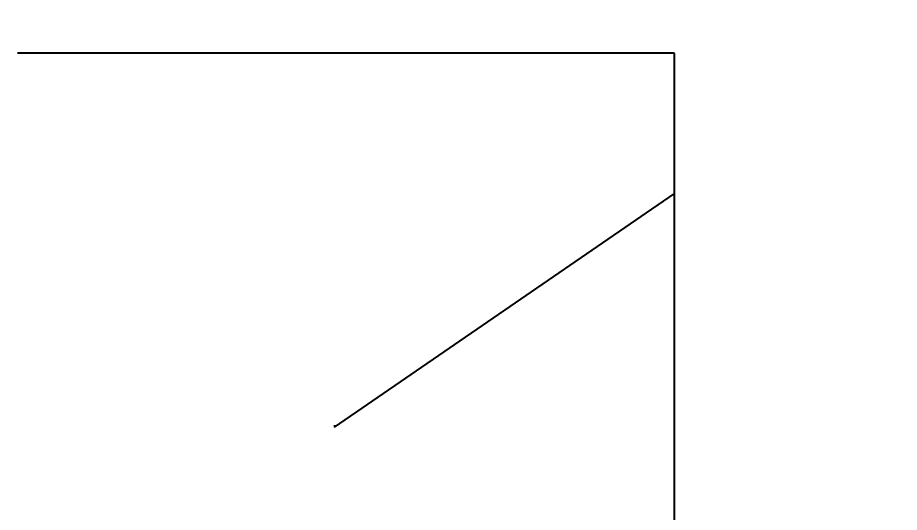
# Model space of a CAD drawing. Header units: millimetres. Extents: x 0 to 7618, y 0 to 6412.
# Drawn here: x 3305.8 to 3778, y 2688.6 to 2953.5 of the extents above; entities that cross this region are included whole.
import ezdxf

# ---------------------------------------------------------------- set-up
doc = ezdxf.new("R2010")
doc.units = ezdxf.units.MM
doc.styles.get("Standard").update_dxf_attribs({"font": 'arial.ttf'})
doc.dimstyles.new('ISO-25', dxfattribs={"dimtxt": 100, "dimasz": 100, "dimexe": 1.25, "dimexo": 0.625, "dimtad": 1, "dimtih": 1, "dimtoh": 1, "dimtxsty": 'Standard', "dimcen": 2.5, "dimadec": 0, "dimazin": 0, "dimtfac": 1, "dimtmove": 0, "dimatfit": 3, "dimfxl": 1, "dimfxlon": 1, "dimarcsym": 0})

# ---------------------------------------------------------------- blocks, each defined once
blk = doc.blocks.new('*D1')
at = {"color": 0, "lineweight": -2, "transparency": 16777216}
for p, q in [((4406.22, 2934.23), (4408.47, 2934.23)), ((4407.22, 2834.23), (4407.22, 2225.45)), ((4407.22, 1487.25), (4407.22, 2096.03)), ((4406.22, 1387.25), (4408.47, 1387.25))]:
    blk.add_line(p, q, dxfattribs=at)
at = {"color": 0, "transparency": 16777216}
for points in [[(4390.55, 2834.23), (4423.89, 2834.23), (4407.22, 2934.23)], [(4390.55, 1487.25), (4423.89, 1487.25), (4407.22, 1387.25)]]:
    blk.add_solid(points, dxfattribs=at)
at = {"layer": 'Defpoints', "color": 0, "transparency": 16777216}
for p in [(3650.01, 2934.23), (3630.28, 1387.25), (4407.22, 1387.25)]:
    blk.add_point(p, dxfattribs=at)
at = {"color": 0, "transparency": 16777216, "insert": (4407.22, 2160.74), "char_height": 100, "attachment_point": 5}
blk.add_mtext('1546,98 [5\'-1"]', dxfattribs=at)
blk = doc.blocks.new('*D2')
at = {"color": 0, "lineweight": -2, "transparency": 16777216}
for p, q in [((1554.03, 3502.33), (1554.03, 3504.58)), ((3657.3, 3502.33), (3657.3, 3504.58)), ((1654.03, 3503.33), (3557.3, 3503.33))]:
    blk.add_line(p, q, dxfattribs=at)
at = {"color": 0, "transparency": 16777216}
for points in [[(1654.03, 3519.99), (1654.03, 3486.66), (1554.03, 3503.33)], [(3557.3, 3519.99), (3557.3, 3486.66), (3657.3, 3503.33)]]:
    blk.add_solid(points, dxfattribs=at)
at = {"layer": 'Defpoints', "color": 0, "transparency": 16777216}
for p in [(3657.3, 3503.33), (1554.03, 2934.13), (3657.3, 2920.88)]:
    blk.add_point(p, dxfattribs=at)
at = {"color": 0, "transparency": 16777216, "insert": (2605.66, 3568.04), "char_height": 100, "attachment_point": 5}
blk.add_mtext('2103,27 [6\'-11"]', dxfattribs=at)
blk = doc.blocks.new('*D6')
at = {"color": 0, "lineweight": -2, "transparency": 16777216}
for p, q in [((3871.96, 3786.19), (3873.32, 3787.99)), ((3952.23, 3726.54), (4162.25, 3567.15)), ((4542.83, 3278.35), (4332.8, 3437.73)), ((4621.88, 3217.1), (4623.24, 3218.89))]:
    blk.add_line(p, q, dxfattribs=at)
at = {"color": 0, "transparency": 16777216}
for points in [[(3962.3, 3739.81), (3942.15, 3713.26), (3872.57, 3786.99)], [(4552.9, 3291.62), (4532.75, 3265.07), (4622.48, 3217.89)]]:
    blk.add_solid(points, dxfattribs=at)
at = {"layer": 'Defpoints', "color": 0, "transparency": 16777216}
for p in [(3657.3, 3503.33), (4622.48, 3217.89), (4407.22, 2934.23)]:
    blk.add_point(p, dxfattribs=at)
at = {"color": 0, "transparency": 16777216, "insert": (4247.53, 3502.44), "char_height": 100, "attachment_point": 5}
blk.add_mtext('941,41 [3\'-1"]', dxfattribs=at)
blk = doc.blocks.new('*D18')
at = {"color": 0, "lineweight": -2, "transparency": 16777216}
for p, q in [((3475.51, 2734.23), (3657.48, 2859.13)), ((3657.48, 2859.13), (3657.48, 1696.15)), ((3475.51, 2735.23), (3475.51, 2734.23))]:
    blk.add_line(p, q, dxfattribs=at)
at = {"layer": 'Defpoints', "color": 0, "transparency": 16777216}
for p in [(3475.51, 2934.23), (3657.48, 2659.13), (0, 0)]:
    blk.add_point(p, dxfattribs=at)
at = {"color": 0, "transparency": 16777216, "insert": (3592.76, 2177.33), "char_height": 100, "attachment_point": 5, "rotation": 90}
blk.add_mtext('3475,51 [11\'-5"]', dxfattribs=at)

msp = doc.modelspace()

# ---------------------------------------------------------------- linework, layer by layer
msp.add_lwpolyline([(3657.475, 2688.125, 0.5205671), (3657.475, 2688.625, 0.5205671), (3657.475, 2689.125, 0.5205671), (3657.475, 2689.625, 0.5205671), (3657.475, 2690.125, 0.5205671), (3657.475, 2690.625, 0.5205671), (3657.475, 2691.125, 0.5205671), (3657.475, 2691.625, 0.5205671), (3657.475, 2692.125, 0.5205671), (3657.475, 2692.625, 0.5205671), (3657.475, 2693.125, 0.5205671), (3657.475, 2693.625, 0.5205671), (3657.475, 2694.125, 0.5205671), (3657.475, 2694.625, 0.5205671), (3657.475, 2695.125, 0.5205671), (3657.475, 2695.625, 0.5205671), (3657.475, 2696.125, 0.5205671), (3657.475, 2696.625, 0.5205671), (3657.475, 2697.125, 0.5205671), (3657.475, 2697.625, 0.5205671), (3657.475, 2698.125, 0.5205671), (3657.475, 2698.625, 0.5205671), (3657.475, 2699.125, 0.5205671), (3657.475, 2699.625, 0.5205671), (3657.475, 2700.125, 0.5205671), (3657.475, 2700.625, 0.5205671), (3657.475, 2701.125, 0.5205671), (3657.475, 2701.625, 0.5205671), (3657.475, 2702.125, 0.5205671), (3657.475, 2702.625, 0.5205671), (3657.475, 2703.125, 0.5205671), (3657.475, 2703.625, 0.5205671), (3657.475, 2704.125, 0.5205671), (3657.475, 2704.625, 0.5205671), (3657.475, 2705.125, 0.5205671), (3657.475, 2705.625, 0.5205671), (3657.475, 2706.125, 0.5205671), (3657.475, 2706.625, 0.5205671), (3657.475, 2707.125, 0.5205671), (3657.475, 2707.625, 0.5205671), (3657.475, 2708.125, 0.5205671), (3657.475, 2708.625, 0.5205671), (3657.475, 2709.125, 0.5205671), (3657.475, 2709.625, 0.5205671), (3657.475, 2710.125, 0.5205671), (3657.475, 2710.625, 0.5205671), (3657.475, 2711.125, 0.5205671), (3657.475, 2711.625, 0.5205671), (3657.475, 2712.125, 0.5205671), (3657.475, 2712.625, 0.5205671), (3657.475, 2713.125, 0.5205671), (3657.475, 2713.625, 0.5205671), (3657.475, 2714.125, 0.5205671), (3657.475, 2714.625, 0.5205671), (3657.475, 2715.125, 0.5205671), (3657.475, 2715.625, 0.5205671), (3657.475, 2716.125, 0.5205671), (3657.475, 2716.625, 0.5205671), (3657.475, 2717.125, 0.5205671), (3657.475, 2717.625, 0.5205671), (3657.475, 2718.125, 0.5205671), (3657.475, 2718.625, 0.5205671), (3657.475, 2719.125, 0.5205671), (3657.475, 2719.625, 0.5205671), (3657.475, 2720.125, 0.5205671), (3657.475, 2720.625, 0.5205671), (3657.475, 2721.125, 0.5205671), (3657.475, 2721.625, 0.5205671), (3657.475, 2722.125, 0.5205671), (3657.475, 2722.625, 0.5205671), (3657.475, 2723.125, 0.5205671), (3657.475, 2723.625, 0.5205671), (3657.475, 2724.125, 0.5205671), (3657.475, 2724.625, 0.5205671), (3657.475, 2725.125, 0.5205671), (3657.475, 2725.625, 0.5205671), (3657.475, 2726.125, 0.5205671), (3657.475, 2726.625, 0.5205671), (3657.475, 2727.125, 0.5205671), (3657.475, 2727.625, 0.5205671), (3657.475, 2728.125, 0.5205671), (3657.475, 2728.625, 0.5205671), (3657.475, 2729.125, 0.5205671), (3657.475, 2729.625, 0.5205671), (3657.475, 2730.125, 0.5205671), (3657.475, 2730.625, 0.5205671), (3657.475, 2731.125, 0.5205671), (3657.475, 2731.625, 0.5205671), (3657.475, 2732.125, 0.5205671), (3657.475, 2732.625, 0.5205671), (3657.475, 2733.125, 0.5205671), (3657.475, 2733.625, 0.5205671), (3657.475, 2734.125, 0.5205671), (3657.475, 2734.625, 0.5205671), (3657.475, 2735.125, 0.5205671), (3657.475, 2735.625, 0.5205671), (3657.475, 2736.125, 0.5205671), (3657.475, 2736.625, 0.5205671), (3657.475, 2737.125, 0.5205671), (3657.475, 2737.625, 0.5205671), (3657.475, 2738.125, 0.5205671), (3657.475, 2738.625, 0.5205671), (3657.475, 2739.125, 0.5205671), (3657.475, 2739.625, 0.5205671), (3657.475, 2740.125, 0.5205671), (3657.475, 2740.625, 0.5205671), (3657.475, 2741.125, 0.5205671), (3657.475, 2741.625, 0.5205671), (3657.475, 2742.125, 0.5205671), (3657.475, 2742.625, 0.5205671), (3657.475, 2743.125, 0.5205671), (3657.475, 2743.625, 0.5205671), (3657.475, 2744.125, 0.5205671), (3657.475, 2744.625, 0.5205671), (3657.475, 2745.125, 0.5205671), (3657.475, 2745.625, 0.5205671), (3657.475, 2746.125, 0.5205671), (3657.475, 2746.625, 0.5205671), (3657.475, 2747.125, 0.5205671), (3657.475, 2747.625, 0.5205671), (3657.475, 2748.125, 0.5205671), (3657.475, 2748.625, 0.5205671), (3657.475, 2749.125, 0.5205671), (3657.475, 2749.625, 0.5205671), (3657.475, 2750.125, 0.5205671), (3657.475, 2750.625, 0.5205671), (3657.475, 2751.125, 0.5205671), (3657.475, 2751.625, 0.5205671), (3657.475, 2752.125, 0.5205671), (3657.475, 2752.625, 0.5205671), (3657.475, 2753.125, 0.5205671), (3657.475, 2753.625, 0.5205671), (3657.475, 2754.125, 0.5205671), (3657.475, 2754.625, 0.5205671), (3657.475, 2755.125, 0.5205671), (3657.475, 2755.625, 0.5205671), (3657.475, 2756.125, 0.5205671), (3657.475, 2756.625, 0.5205671), (3657.475, 2757.125, 0.5205671), (3657.475, 2757.625, 0.5205671), (3657.475, 2758.125, 0.5205671), (3657.475, 2758.625, 0.5205671), (3657.475, 2759.125, 0.5205671), (3657.475, 2759.625, 0.5205671), (3657.475, 2760.125, 0.5205671), (3657.475, 2760.625, 0.5205671), (3657.475, 2761.125, 0.5205671), (3657.475, 2761.625, 0.5205671), (3657.475, 2762.125, 0.5205671), (3657.475, 2762.625, 0.5205671), (3657.475, 2763.125, 0.5205671), (3657.475, 2763.625, 0.5205671), (3657.475, 2764.125, 0.5205671), (3657.475, 2764.625, 0.5205671), (3657.475, 2765.125, 0.5205671), (3657.475, 2765.625, 0.5205671), (3657.475, 2766.125, 0.5205671), (3657.475, 2766.625, 0.5205671), (3657.475, 2767.125, 0.5205671), (3657.475, 2767.625, 0.5205671), (3657.475, 2768.125, 0.5205671), (3657.475, 2768.625, 0.5205671), (3657.475, 2769.125, 0.5205671), (3657.475, 2769.625, 0.5205671), (3657.475, 2770.125, 0.5205671), (3657.475, 2770.625, 0.5205671), (3657.475, 2771.125, 0.5205671), (3657.475, 2771.625, 0.5205671), (3657.475, 2772.125, 0.5205671), (3657.475, 2772.625, 0.5205671), (3657.475, 2773.125, 0.5205671), (3657.475, 2773.625, 0.5205671), (3657.475, 2774.125, 0.5205671), (3657.475, 2774.625, 0.5205671), (3657.475, 2775.125, 0.5205671), (3657.475, 2775.625, 0.5205671), (3657.475, 2776.125, 0.5205671), (3657.475, 2776.625, 0.5205671), (3657.475, 2777.125, 0.5205671), (3657.475, 2777.625, 0.5205671), (3657.475, 2778.125, 0.5205671), (3657.475, 2778.625, 0.5205671), (3657.475, 2779.125, 0.5205671), (3657.475, 2779.625, 0.5205671), (3657.475, 2780.125, 0.5205671), (3657.475, 2780.625, 0.5205671), (3657.475, 2781.125, 0.5205671), (3657.475, 2781.625, 0.5205671), (3657.475, 2782.125, 0.5205671), (3657.475, 2782.625, 0.5205671), (3657.475, 2783.125, 0.5205671), (3657.475, 2783.625, 0.5205671), (3657.475, 2784.125, 0.5205671), (3657.475, 2784.625, 0.5205671), (3657.475, 2785.125, 0.5205671), (3657.475, 2785.625, 0.5205671), (3657.475, 2786.125, 0.5205671), (3657.475, 2786.625, 0.5205671), (3657.475, 2787.125, 0.5205671), (3657.475, 2787.625, 0.5205671), (3657.475, 2788.125, 0.5205671), (3657.475, 2788.625, 0.5205671), (3657.475, 2789.125, 0.5205671), (3657.475, 2789.625, 0.5205671), (3657.475, 2790.125, 0.5205671), (3657.475, 2790.625, 0.5205671), (3657.475, 2791.125, 0.5205671), (3657.475, 2791.625, 0.5205671), (3657.475, 2792.125, 0.5205671), (3657.475, 2792.625, 0.5205671), (3657.475, 2793.125, 0.5205671), (3657.475, 2793.625, 0.5205671), (3657.475, 2794.125, 0.5205671), (3657.475, 2794.625, 0.5205671), (3657.475, 2795.125, 0.5205671), (3657.475, 2795.625, 0.5205671), (3657.475, 2796.125, 0.5205671), (3657.475, 2796.625, 0.5205671), (3657.475, 2797.125, 0.5205671), (3657.475, 2797.625, 0.5205671), (3657.475, 2798.125, 0.5205671), (3657.475, 2798.625, 0.5205671), (3657.475, 2799.125, 0.5205671), (3657.475, 2799.625, 0.5205671), (3657.475, 2800.125, 0.5205671), (3657.475, 2800.625, 0.5205671), (3657.475, 2801.125, 0.5205671), (3657.475, 2801.625, 0.5205671), (3657.475, 2802.125, 0.5205671), (3657.475, 2802.625, 0.5205671), (3657.475, 2803.125, 0.5205671), (3657.475, 2803.625, 0.5205671), (3657.475, 2804.125, 0.5205671), (3657.475, 2804.625, 0.5205671), (3657.475, 2805.125, 0.5205671), (3657.475, 2805.625, 0.5205671), (3657.475, 2806.125, 0.5205671), (3657.475, 2806.625, 0.5205671), (3657.475, 2807.125, 0.5205671), (3657.475, 2807.625, 0.5205671), (3657.475, 2808.125, 0.5205671), (3657.475, 2808.625, 0.5205671), (3657.475, 2809.125, 0.5205671), (3657.475, 2809.625, 0.5205671), (3657.475, 2810.125, 0.5205671), (3657.475, 2810.625, 0.5205671), (3657.475, 2811.125, 0.5205671), (3657.475, 2811.625, 0.5205671), (3657.475, 2812.125, 0.5205671), (3657.475, 2812.625, 0.5205671), (3657.475, 2813.125, 0.5205671), (3657.475, 2813.625, 0.5205671), (3657.475, 2814.125, 0.5205671), (3657.475, 2814.625, 0.5205671), (3657.475, 2815.125, 0.5205671), (3657.475, 2815.625, 0.5205671), (3657.475, 2816.125, 0.5205671), (3657.475, 2816.625, 0.5205671), (3657.475, 2817.125, 0.5205671), (3657.475, 2817.625, 0.5205671), (3657.475, 2818.125, 0.5205671), (3657.475, 2818.625, 0.5205671), (3657.475, 2819.125, 0.5205671), (3657.475, 2819.625, 0.5205671), (3657.475, 2820.125, 0.5205671), (3657.475, 2820.625, 0.5205671), (3657.475, 2821.125, 0.5205671), (3657.475, 2821.625, 0.5205671), (3657.475, 2822.125, 0.5205671), (3657.475, 2822.625, 0.5205671), (3657.475, 2823.125, 0.5205671), (3657.475, 2823.625, 0.5205671), (3657.475, 2824.125, 0.5205671), (3657.475, 2824.625, 0.5205671), (3657.475, 2825.125, 0.5205671), (3657.475, 2825.625, 0.5205671), (3657.475, 2826.125, 0.5205671), (3657.475, 2826.625, 0.5205671), (3657.475, 2827.125, 0.5205671), (3657.475, 2827.625, 0.5205671), (3657.475, 2828.125, 0.5205671), (3657.475, 2828.625, 0.5205671), (3657.475, 2829.125, 0.5205671), (3657.475, 2829.625, 0.5205671), (3657.475, 2830.125, 0.5205671), (3657.475, 2830.625, 0.5205671), (3657.475, 2831.125, 0.5205671), (3657.475, 2831.625, 0.5205671), (3657.475, 2832.125, 0.5205671), (3657.475, 2832.625, 0.5205671), (3657.475, 2833.125, 0.5205671), (3657.475, 2833.625, 0.5205671), (3657.475, 2834.125, 0.5205671), (3657.475, 2834.625, 0.5205671), (3657.475, 2835.125, 0.5205671), (3657.475, 2835.625, 0.5205671), (3657.475, 2836.125, 0.5205671), (3657.475, 2836.625, 0.5205671), (3657.475, 2837.125, 0.5205671), (3657.475, 2837.625, 0.5205671), (3657.475, 2838.125, 0.5205671), (3657.475, 2838.625, 0.5205671), (3657.475, 2839.125, 0.5205671), (3657.475, 2839.625, 0.5205671), (3657.475, 2840.125, 0.5205671), (3657.475, 2840.625, 0.5205671), (3657.475, 2841.125, 0.5205671), (3657.475, 2841.625, 0.5205671), (3657.475, 2842.125, 0.5205671), (3657.475, 2842.625, 0.5205671), (3657.475, 2843.125, 0.5205671), (3657.475, 2843.625, 0.5205671), (3657.475, 2844.125, 0.5205671), (3657.475, 2844.625, 0.5205671), (3657.475, 2845.125, 0.5205671), (3657.475, 2845.625, 0.5205671), (3657.475, 2846.125, 0.5205671), (3657.475, 2846.625, 0.5205671), (3657.475, 2847.125, 0.5205671), (3657.475, 2847.625, 0.5205671), (3657.475, 2848.125, 0.5205671), (3657.475, 2848.625, 0.5205671), (3657.475, 2849.125, 0.5205671), (3657.475, 2849.625, 0.5205671), (3657.475, 2850.125, 0.5205671), (3657.475, 2850.625, 0.5205671), (3657.475, 2851.125, 0.5205671), (3657.475, 2851.625, 0.5205671), (3657.475, 2852.125, 0.5205671), (3657.475, 2852.625, 0.5205671), (3657.475, 2853.125, 0.5205671), (3657.475, 2853.625, 0.5205671), (3657.475, 2854.125, 0.5205671), (3657.475, 2854.625, 0.5205671), (3657.475, 2855.125, 0.5205671), (3657.475, 2855.625, 0.5205671), (3657.475, 2856.125, 0.5205671), (3657.475, 2856.625, 0.5205671), (3657.475, 2857.125, 0.5205671), (3657.475, 2857.625, 0.5205671), (3657.475, 2858.125, 0.5205671), (3657.475, 2858.625, 0.5205671), (3657.475, 2859.125, 0.5205671), (3657.475, 2859.625, 0.5205671), (3657.475, 2860.125, 0.5205671), (3657.475, 2860.625, 0.5205671), (3657.475, 2861.125, 0.5205671), (3657.475, 2861.625, 0.5205671), (3657.475, 2862.125, 0.5205671), (3657.475, 2862.625, 0.5205671), (3657.475, 2863.125, 0.5205671), (3657.475, 2863.625, 0.5205671), (3657.475, 2864.125, 0.5205671), (3657.475, 2864.625, 0.5205671), (3657.475, 2865.125, 0.5205671), (3657.475, 2865.625, 0.5205671), (3657.475, 2866.125, 0.5205671), (3657.475, 2866.625, 0.5205671), (3657.475, 2867.125, 0.5205671), (3657.475, 2867.625, 0.5205671), (3657.475, 2868.125, 0.5205671), (3657.475, 2868.625, 0.5205671), (3657.475, 2869.125, 0.5205671), (3657.475, 2869.625, 0.5205671), (3657.475, 2870.125, 0.5205671), (3657.475, 2870.625, 0.5205671), (3657.475, 2871.125, 0.5205671), (3657.475, 2871.625, 0.5205671), (3657.475, 2872.125, 0.5205671), (3657.475, 2872.625, 0.5205671), (3657.475, 2873.125, 0.5205671), (3657.475, 2873.625, 0.5205671), (3657.475, 2874.125, 0.5205671), (3657.475, 2874.625, 0.5205671), (3657.475, 2875.125, 0.5205671), (3657.475, 2875.625, 0.5205671), (3657.475, 2876.125, 0.5205671), (3657.475, 2876.625, 0.5205671), (3657.475, 2877.125, 0.5205671), (3657.475, 2877.625, 0.5205671), (3657.475, 2878.125, 0.5205671), (3657.475, 2878.625, 0.5205671), (3657.475, 2879.125, 0.5205671), (3657.475, 2879.625, 0.5205671), (3657.475, 2880.125, 0.5205671), (3657.475, 2880.625, 0.5205671), (3657.475, 2881.125, 0.5205671), (3657.475, 2881.625, 0.5205671), (3657.475, 2882.125, 0.5205671), (3657.475, 2882.625, 0.5205671), (3657.475, 2883.125, 0.5205671), (3657.475, 2883.625, 0.5205671), (3657.475, 2884.125, 0.5205671), (3657.475, 2884.625, 0.5205671), (3657.475, 2885.125, 0.5205671), (3657.475, 2885.625, 0.5205671), (3657.475, 2886.125, 0.5205671), (3657.475, 2886.625, 0.5205671), (3657.475, 2887.125, 0.5205671), (3657.475, 2887.625, 0.5205671), (3657.475, 2888.125, 0.5205671), (3657.475, 2888.625, 0.5205671), (3657.475, 2889.125, 0.5205671), (3657.475, 2889.625, 0.5205671), (3657.475, 2890.125, 0.5205671), (3657.475, 2890.625, 0.5205671), (3657.475, 2891.125, 0.5205671), (3657.475, 2891.625, 0.5205671), (3657.475, 2892.125, 0.5205671), (3657.475, 2892.625, 0.5205671), (3657.475, 2893.125, 0.5205671), (3657.475, 2893.625, 0.5205671), (3657.475, 2894.125, 0.5205671), (3657.475, 2894.625, 0.5205671), (3657.475, 2895.125, 0.5205671), (3657.475, 2895.625, 0.5205671), (3657.475, 2896.125, 0.5205671), (3657.475, 2896.625, 0.5205671), (3657.475, 2897.125, 0.5205671), (3657.475, 2897.625, 0.5205671), (3657.475, 2898.125, 0.5205671), (3657.475, 2898.625, 0.5205671), (3657.475, 2899.125, 0.5205671), (3657.475, 2899.625, 0.5205671), (3657.475, 2900.125, 0.5205671), (3657.475, 2900.625, 0.5205671), (3657.475, 2901.125, 0.5205671), (3657.475, 2901.625, 0.5205671), (3657.475, 2902.125, 0.5205671), (3657.475, 2902.625, 0.5205671), (3657.475, 2903.125, 0.5205671), (3657.475, 2903.625, 0.5205671), (3657.475, 2904.125, 0.5205671), (3657.475, 2904.625, 0.5205671), (3657.475, 2905.125, 0.5205671), (3657.475, 2905.625, 0.5205671), (3657.475, 2906.125, 0.5205671), (3657.475, 2906.625, 0.5205671), (3657.475, 2907.125, 0.5205671), (3657.475, 2907.625, 0.5205671), (3657.475, 2908.125, 0.5205671), (3657.475, 2908.625, 0.5205671), (3657.475, 2909.125, 0.5205671), (3657.475, 2909.625, 0.5205671), (3657.475, 2910.125, 0.5205671), (3657.475, 2910.625, 0.5205671), (3657.475, 2911.125, 0.5205671), (3657.475, 2911.625, 0.5205671), (3657.475, 2912.125, 0.5205671), (3657.475, 2912.625, 0.5205671), (3657.475, 2913.125, 0.5205671), (3657.475, 2913.625, 0.5205671), (3657.475, 2914.125, 0.5205671), (3657.475, 2914.625, 0.5205671), (3657.475, 2915.125, 0.5205671), (3657.475, 2915.625, 0.5205671), (3657.475, 2916.125, 0.5205671), (3657.475, 2916.625, 0.5205671), (3657.475, 2917.125, 0.5205671), (3657.475, 2917.625, 0.5205671), (3657.475, 2918.125, 0.5205671), (3657.475, 2918.625, 0.5205671), (3657.475, 2919.125, 0.5205671), (3657.475, 2919.625, 0.5205671), (3657.475, 2920.125, 0.5205671), (3657.475, 2920.625, 0.5205671), (3657.475, 2921.125, 0.5205671), (3657.475, 2921.625, 0.5205671), (3657.475, 2922.125, 0.5205671), (3657.475, 2922.625, 0.5205671), (3657.475, 2923.125, 0.5205671), (3657.475, 2923.625, 0.5205671), (3657.475, 2924.125, 0.5205671), (3657.475, 2924.625, 0.5205671), (3657.475, 2925.125, 0.5205671), (3657.475, 2925.625, 0.5205671), (3657.475, 2926.125, 0.5205671), (3657.475, 2926.625, 0.5205671), (3657.475, 2927.125, 0.5205671), (3657.475, 2927.625, 0.5205671), (3657.475, 2928.125, 0.5205671), (3657.475, 2928.625, 0.5205671), (3657.475, 2929.125, 0.5205671), (3657.475, 2929.625, 0.5205671), (3657.475, 2930.125, 0.5205671), (3657.475, 2930.625, 0.5205671), (3657.475, 2931.125, 0.5205671), (3657.475, 2931.625, 0.5205671), (3657.475, 2932.125, 0.5205671), (3657.475, 2932.625, 0.5205671), (3657.475, 2933.125, 0.5205671), (3657.475, 2933.625, 0.5205671), (3657.475, 2934.125, 0.5205671), (3657.256, 2934.405, 0.5205671), (3656.756, 2934.405, 0.5205671), (3656.256, 2934.405, 0.5205671), (3655.756, 2934.405, 0.5205671), (3655.256, 2934.405, 0.5205671), (3654.756, 2934.405, 0.5205671), (3654.256, 2934.405, 0.5205671), (3653.756, 2934.405, 0.5205671), (3653.256, 2934.405, 0.5205671), (3652.756, 2934.405, 0.5205671), (3652.256, 2934.405, 0.5205671), (3651.756, 2934.405, 0.5205671), (3651.256, 2934.405, 0.5205671), (3650.756, 2934.405, 0.5205671), (3650.256, 2934.405, 0.5205671), (3649.756, 2934.405, 0.5205671), (3649.256, 2934.405, 0.5205671), (3648.756, 2934.405, 0.5205671), (3648.256, 2934.405, 0.5205671), (3647.756, 2934.405, 0.5205671), (3647.256, 2934.405, 0.5205671), (3646.756, 2934.405, 0.5205671), (3646.256, 2934.405, 0.5205671), (3645.756, 2934.405, 0.5205671), (3645.256, 2934.405, 0.5205671), (3644.756, 2934.405, 0.5205671), (3644.256, 2934.405, 0.5205671), (3643.756, 2934.405, 0.5205671), (3643.256, 2934.405, 0.5205671), (3642.756, 2934.405, 0.5205671), (3642.256, 2934.405, 0.5205671), (3641.756, 2934.405, 0.5205671), (3641.256, 2934.405, 0.5205671), (3640.756, 2934.405, 0.5205671), (3640.256, 2934.405, 0.5205671), (3639.756, 2934.405, 0.5205671), (3639.256, 2934.405, 0.5205671), (3638.756, 2934.405, 0.5205671), (3638.256, 2934.405, 0.5205671), (3637.756, 2934.405, 0.5205671), (3637.256, 2934.405, 0.5205671), (3636.756, 2934.405, 0.5205671), (3636.256, 2934.405, 0.5205671), (3635.756, 2934.405, 0.5205671), (3635.256, 2934.405, 0.5205671), (3634.756, 2934.405, 0.5205671), (3634.256, 2934.405, 0.5205671), (3633.756, 2934.405, 0.5205671), (3633.256, 2934.405, 0.5205671), (3632.756, 2934.405, 0.5205671), (3632.256, 2934.405, 0.5205671), (3631.756, 2934.405, 0.5205671), (3631.256, 2934.405, 0.5205671), (3630.756, 2934.405, 0.5205671), (3630.256, 2934.405, 0.5205671), (3629.756, 2934.405, 0.5205671), (3629.256, 2934.405, 0.5205671), (3628.756, 2934.405, 0.5205671), (3628.256, 2934.405, 0.5205671), (3627.756, 2934.405, 0.5205671), (3627.256, 2934.405, 0.5205671), (3626.756, 2934.405, 0.5205671), (3626.256, 2934.405, 0.5205671), (3625.756, 2934.405, 0.5205671), (3625.256, 2934.405, 0.5205671), (3624.756, 2934.405, 0.5205671), (3624.256, 2934.405, 0.5205671), (3623.756, 2934.405, 0.5205671), (3623.256, 2934.405, 0.5205671), (3622.756, 2934.405, 0.5205671), (3622.256, 2934.405, 0.5205671), (3621.756, 2934.405, 0.5205671), (3621.256, 2934.405, 0.5205671), (3620.756, 2934.405, 0.5205671), (3620.256, 2934.405, 0.5205671), (3619.756, 2934.405, 0.5205671), (3619.256, 2934.405, 0.5205671), (3618.756, 2934.405, 0.5205671), (3618.256, 2934.405, 0.5205671), (3617.756, 2934.405, 0.5205671), (3617.256, 2934.405, 0.5205671), (3616.756, 2934.405, 0.5205671), (3616.256, 2934.405, 0.5205671), (3615.756, 2934.405, 0.5205671), (3615.256, 2934.405, 0.5205671), (3614.756, 2934.405, 0.5205671), (3614.256, 2934.405, 0.5205671), (3613.756, 2934.405, 0.5205671), (3613.256, 2934.405, 0.5205671), (3612.756, 2934.405, 0.5205671), (3612.256, 2934.405, 0.5205671), (3611.756, 2934.405, 0.5205671), (3611.256, 2934.405, 0.5205671), (3610.756, 2934.405, 0.5205671), (3610.256, 2934.405, 0.5205671), (3609.756, 2934.405, 0.5205671), (3609.256, 2934.405, 0.5205671), (3608.756, 2934.405, 0.5205671), (3608.256, 2934.405, 0.5205671), (3607.756, 2934.405, 0.5205671), (3607.256, 2934.405, 0.5205671), (3606.756, 2934.405, 0.5205671), (3606.256, 2934.405, 0.5205671), (3605.756, 2934.405, 0.5205671), (3605.256, 2934.405, 0.5205671), (3604.756, 2934.405, 0.5205671), (3604.256, 2934.405, 0.5205671), (3603.756, 2934.405, 0.5205671), (3603.256, 2934.405, 0.5205671), (3602.756, 2934.405, 0.5205671), (3602.256, 2934.405, 0.5205671), (3601.756, 2934.405, 0.5205671), (3601.256, 2934.405, 0.5205671), (3600.756, 2934.405, 0.5205671), (3600.256, 2934.405, 0.5205671), (3599.756, 2934.405, 0.5205671), (3599.256, 2934.405, 0.5205671), (3598.756, 2934.405, 0.5205671), (3598.256, 2934.405, 0.5205671), (3597.756, 2934.405, 0.5205671), (3597.256, 2934.405, 0.5205671), (3596.756, 2934.405, 0.5205671), (3596.256, 2934.405, 0.5205671), (3595.756, 2934.405, 0.5205671), (3595.256, 2934.405, 0.5205671), (3594.756, 2934.405, 0.5205671), (3594.256, 2934.405, 0.5205671), (3593.756, 2934.405, 0.5205671), (3593.256, 2934.405, 0.5205671), (3592.756, 2934.405, 0.5205671), (3592.256, 2934.405, 0.5205671), (3591.756, 2934.405, 0.5205671), (3591.256, 2934.405, 0.5205671), (3590.756, 2934.405, 0.5205671), (3590.256, 2934.405, 0.5205671), (3589.756, 2934.405, 0.5205671), (3589.256, 2934.405, 0.5205671), (3588.756, 2934.405, 0.5205671), (3588.256, 2934.405, 0.5205671), (3587.756, 2934.405, 0.5205671), (3587.256, 2934.405, 0.5205671), (3586.756, 2934.405, 0.5205671), (3586.256, 2934.405, 0.5205671), (3585.756, 2934.405, 0.5205671), (3585.256, 2934.405, 0.5205671), (3584.756, 2934.405, 0.5205671), (3584.256, 2934.405, 0.5205671), (3583.756, 2934.405, 0.5205671), (3583.256, 2934.405, 0.5205671), (3582.756, 2934.405, 0.5205671), (3582.256, 2934.405, 0.5205671), (3581.756, 2934.405, 0.5205671), (3581.256, 2934.405, 0.5205671), (3580.756, 2934.405, 0.5205671), (3580.256, 2934.405, 0.5205671), (3579.756, 2934.405, 0.5205671), (3579.256, 2934.405, 0.5205671), (3578.756, 2934.405, 0.5205671), (3578.256, 2934.405, 0.5205671), (3577.756, 2934.405, 0.5205671), (3577.256, 2934.405, 0.5205671), (3576.756, 2934.405, 0.5205671), (3576.256, 2934.405, 0.5205671), (3575.756, 2934.405, 0.5205671), (3575.256, 2934.405, 0.5205671), (3574.756, 2934.405, 0.5205671), (3574.256, 2934.405, 0.5205671), (3573.756, 2934.405, 0.5205671), (3573.256, 2934.405, 0.5205671), (3572.756, 2934.405, 0.5205671), (3572.256, 2934.405, 0.5205671), (3571.756, 2934.405, 0.5205671), (3571.256, 2934.405, 0.5205671), (3570.756, 2934.405, 0.5205671), (3570.256, 2934.405, 0.5205671), (3569.756, 2934.405, 0.5205671), (3569.256, 2934.405, 0.5205671), (3568.756, 2934.405, 0.5205671), (3568.256, 2934.405, 0.5205671), (3567.756, 2934.405, 0.5205671), (3567.256, 2934.405, 0.5205671), (3566.756, 2934.405, 0.5205671), (3566.256, 2934.405, 0.5205671), (3565.756, 2934.405, 0.5205671), (3565.256, 2934.405, 0.5205671), (3564.756, 2934.405, 0.5205671), (3564.256, 2934.405, 0.5205671), (3563.756, 2934.405, 0.5205671), (3563.256, 2934.405, 0.5205671), (3562.756, 2934.405, 0.5205671), (3562.256, 2934.405, 0.5205671), (3561.756, 2934.405, 0.5205671), (3561.256, 2934.405, 0.5205671), (3560.756, 2934.405, 0.5205671), (3560.256, 2934.405, 0.5205671), (3559.756, 2934.405, 0.5205671), (3559.256, 2934.405, 0.5205671), (3558.756, 2934.405, 0.5205671), (3558.256, 2934.405, 0.5205671), (3557.756, 2934.405, 0.5205671), (3557.256, 2934.405, 0.5205671), (3556.756, 2934.405, 0.5205671), (3556.256, 2934.405, 0.5205671), (3555.756, 2934.405, 0.5205671), (3555.256, 2934.405, 0.5205671), (3554.756, 2934.405, 0.5205671), (3554.256, 2934.405, 0.5205671), (3553.756, 2934.405, 0.5205671), (3553.256, 2934.405, 0.5205671), (3552.756, 2934.405, 0.5205671), (3552.256, 2934.405, 0.5205671), (3551.756, 2934.405, 0.5205671), (3551.256, 2934.405, 0.5205671), (3550.756, 2934.405, 0.5205671), (3550.256, 2934.405, 0.5205671), (3549.756, 2934.405, 0.5205671), (3549.256, 2934.405, 0.5205671), (3548.756, 2934.405, 0.5205671), (3548.256, 2934.405, 0.5205671), (3547.756, 2934.405, 0.5205671), (3547.256, 2934.405, 0.5205671), (3546.756, 2934.405, 0.5205671), (3546.256, 2934.405, 0.5205671), (3545.756, 2934.405, 0.5205671), (3545.256, 2934.405, 0.5205671), (3544.756, 2934.405, 0.5205671), (3544.256, 2934.405, 0.5205671), (3543.756, 2934.405, 0.5205671), (3543.256, 2934.405, 0.5205671), (3542.756, 2934.405, 0.5205671), (3542.256, 2934.405, 0.5205671), (3541.756, 2934.405, 0.5205671), (3541.256, 2934.405, 0.5205671), (3540.756, 2934.405, 0.5205671), (3540.256, 2934.405, 0.5205671), (3539.756, 2934.405, 0.5205671), (3539.256, 2934.405, 0.5205671), (3538.756, 2934.405, 0.5205671), (3538.256, 2934.405, 0.5205671), (3537.756, 2934.405, 0.5205671), (3537.256, 2934.405, 0.5205671), (3536.756, 2934.405, 0.5205671), (3536.256, 2934.405, 0.5205671), (3535.756, 2934.405, 0.5205671), (3535.256, 2934.405, 0.5205671), (3534.756, 2934.405, 0.5205671), (3534.256, 2934.405, 0.5205671), (3533.756, 2934.405, 0.5205671), (3533.256, 2934.405, 0.5205671), (3532.756, 2934.405, 0.5205671), (3532.256, 2934.405, 0.5205671), (3531.756, 2934.405, 0.5205671), (3531.256, 2934.405, 0.5205671), (3530.756, 2934.405, 0.5205671), (3530.256, 2934.405, 0.5205671), (3529.756, 2934.405, 0.5205671), (3529.256, 2934.405, 0.5205671), (3528.756, 2934.405, 0.5205671), (3528.256, 2934.405, 0.5205671), (3527.756, 2934.405, 0.5205671), (3527.256, 2934.405, 0.5205671), (3526.756, 2934.405, 0.5205671), (3526.256, 2934.405, 0.5205671), (3525.756, 2934.405, 0.5205671), (3525.256, 2934.405, 0.5205671), (3524.756, 2934.405, 0.5205671), (3524.256, 2934.405, 0.5205671), (3523.756, 2934.405, 0.5205671), (3523.256, 2934.405, 0.5205671), (3522.756, 2934.405, 0.5205671), (3522.256, 2934.405, 0.5205671), (3521.756, 2934.405, 0.5205671), (3521.256, 2934.405, 0.5205671), (3520.756, 2934.405, 0.5205671), (3520.256, 2934.405, 0.5205671), (3519.756, 2934.405, 0.5205671), (3519.256, 2934.405, 0.5205671), (3518.756, 2934.405, 0.5205671), (3518.256, 2934.405, 0.5205671), (3517.756, 2934.405, 0.5205671), (3517.256, 2934.405, 0.5205671), (3516.756, 2934.405, 0.5205671), (3516.256, 2934.405, 0.5205671), (3515.756, 2934.405, 0.5205671), (3515.256, 2934.405, 0.5205671), (3514.756, 2934.405, 0.5205671), (3514.256, 2934.405, 0.5205671), (3513.756, 2934.405, 0.5205671), (3513.256, 2934.405, 0.5205671), (3512.756, 2934.405, 0.5205671), (3512.256, 2934.405, 0.5205671), (3511.756, 2934.405, 0.5205671), (3511.256, 2934.405, 0.5205671), (3510.756, 2934.405, 0.5205671), (3510.256, 2934.405, 0.5205671), (3509.756, 2934.405, 0.5205671), (3509.256, 2934.405, 0.5205671), (3508.756, 2934.405, 0.5205671), (3508.256, 2934.405, 0.5205671), (3507.756, 2934.405, 0.5205671), (3507.256, 2934.405, 0.5205671), (3506.756, 2934.405, 0.5205671), (3506.256, 2934.405, 0.5205671), (3505.756, 2934.405, 0.5205671), (3505.256, 2934.405, 0.5205671), (3504.756, 2934.405, 0.5205671), (3504.256, 2934.405, 0.5205671), (3503.756, 2934.405, 0.5205671), (3503.256, 2934.405, 0.5205671), (3502.756, 2934.405, 0.5205671), (3502.256, 2934.405, 0.5205671), (3501.756, 2934.405, 0.5205671), (3501.256, 2934.405, 0.5205671), (3500.756, 2934.405, 0.5205671), (3500.256, 2934.405, 0.5205671), (3499.756, 2934.405, 0.5205671), (3499.256, 2934.405, 0.5205671), (3498.756, 2934.405, 0.5205671), (3498.256, 2934.405, 0.5205671), (3497.756, 2934.405, 0.5205671), (3497.256, 2934.405, 0.5205671), (3496.756, 2934.405, 0.5205671), (3496.256, 2934.405, 0.5205671), (3495.756, 2934.405, 0.5205671), (3495.256, 2934.405, 0.5205671), (3494.756, 2934.405, 0.5205671), (3494.256, 2934.405, 0.5205671), (3493.756, 2934.405, 0.5205671), (3493.256, 2934.405, 0.5205671), (3492.756, 2934.405, 0.5205671), (3492.256, 2934.405, 0.5205671), (3491.756, 2934.405, 0.5205671), (3491.256, 2934.405, 0.5205671), (3490.756, 2934.405, 0.5205671), (3490.256, 2934.405, 0.5205671), (3489.756, 2934.405, 0.5205671), (3489.256, 2934.405, 0.5205671), (3488.756, 2934.405, 0.5205671), (3488.256, 2934.405, 0.5205671), (3487.756, 2934.405, 0.5205671), (3487.256, 2934.405, 0.5205671), (3486.756, 2934.405, 0.5205671), (3486.256, 2934.405, 0.5205671), (3485.756, 2934.405, 0.5205671), (3485.256, 2934.405, 0.5205671), (3484.756, 2934.405, 0.5205671), (3484.256, 2934.405, 0.5205671), (3483.756, 2934.405, 0.5205671), (3483.256, 2934.405, 0.5205671), (3482.756, 2934.405, 0.5205671), (3482.256, 2934.405, 0.5205671), (3481.756, 2934.405, 0.5205671), (3481.256, 2934.405, 0.5205671), (3480.756, 2934.405, 0.5205671), (3480.256, 2934.405, 0.5205671), (3479.756, 2934.405, 0.5205671), (3479.256, 2934.405, 0.5205671), (3478.756, 2934.405, 0.5205671), (3478.256, 2934.405, 0.5205671), (3477.756, 2934.405, 0.5205671), (3477.256, 2934.405, 0.5205671), (3476.756, 2934.405, 0.5205671), (3476.256, 2934.405, 0.5205671), (3475.756, 2934.405, 0.5205671), (3475.256, 2934.405, 0.5205671), (3474.756, 2934.405, 0.5205671), (3474.256, 2934.405, 0.5205671), (3473.756, 2934.405, 0.5205671), (3473.256, 2934.405, 0.5205671), (3472.756, 2934.405, 0.5205671), (3472.256, 2934.405, 0.5205671), (3471.756, 2934.405, 0.5205671), (3471.256, 2934.405, 0.5205671), (3470.756, 2934.405, 0.5205671), (3470.256, 2934.405, 0.5205671), (3469.756, 2934.405, 0.5205671), (3469.256, 2934.405, 0.5205671), (3468.756, 2934.405, 0.5205671), (3468.256, 2934.405, 0.5205671), (3467.756, 2934.405, 0.5205671), (3467.256, 2934.405, 0.5205671), (3466.756, 2934.405, 0.5205671), (3466.256, 2934.405, 0.5205671), (3465.756, 2934.405, 0.5205671), (3465.256, 2934.405, 0.5205671), (3464.756, 2934.405, 0.5205671), (3464.256, 2934.405, 0.5205671), (3463.756, 2934.405, 0.5205671), (3463.256, 2934.405, 0.5205671), (3462.756, 2934.405, 0.5205671), (3462.256, 2934.405, 0.5205671), (3461.756, 2934.405, 0.5205671), (3461.256, 2934.405, 0.5205671), (3460.756, 2934.405, 0.5205671), (3460.256, 2934.405, 0.5205671), (3459.756, 2934.405, 0.5205671), (3459.256, 2934.405, 0.5205671), (3458.756, 2934.405, 0.5205671), (3458.256, 2934.405, 0.5205671), (3457.756, 2934.405, 0.5205671), (3457.256, 2934.405, 0.5205671), (3456.756, 2934.405, 0.5205671), (3456.256, 2934.405, 0.5205671), (3455.756, 2934.405, 0.5205671), (3455.256, 2934.405, 0.5205671), (3454.756, 2934.405, 0.5205671), (3454.256, 2934.405, 0.5205671), (3453.756, 2934.405, 0.5205671), (3453.256, 2934.405, 0.5205671), (3452.756, 2934.405, 0.5205671), (3452.256, 2934.405, 0.5205671), (3451.756, 2934.405, 0.5205671), (3451.256, 2934.405, 0.5205671), (3450.756, 2934.405, 0.5205671), (3450.256, 2934.405, 0.5205671), (3449.756, 2934.405, 0.5205671), (3449.256, 2934.405, 0.5205671), (3448.756, 2934.405, 0.5205671), (3448.256, 2934.405, 0.5205671), (3447.756, 2934.405, 0.5205671), (3447.256, 2934.405, 0.5205671), (3446.756, 2934.405, 0.5205671), (3446.256, 2934.405, 0.5205671), (3445.756, 2934.405, 0.5205671), (3445.256, 2934.405, 0.5205671), (3444.756, 2934.405, 0.5205671), (3444.256, 2934.405, 0.5205671), (3443.756, 2934.405, 0.5205671), (3443.256, 2934.405, 0.5205671), (3442.756, 2934.405, 0.5205671), (3442.256, 2934.405, 0.5205671), (3441.756, 2934.405, 0.5205671), (3441.256, 2934.405, 0.5205671), (3440.756, 2934.405, 0.5205671), (3440.256, 2934.405, 0.5205671), (3439.756, 2934.405, 0.5205671), (3439.256, 2934.405, 0.5205671), (3438.756, 2934.405, 0.5205671), (3438.256, 2934.405, 0.5205671), (3437.756, 2934.405, 0.5205671), (3437.256, 2934.405, 0.5205671), (3436.756, 2934.405, 0.5205671), (3436.256, 2934.405, 0.5205671), (3435.756, 2934.405, 0.5205671), (3435.256, 2934.405, 0.5205671), (3434.756, 2934.405, 0.5205671), (3434.256, 2934.405, 0.5205671), (3433.756, 2934.405, 0.5205671), (3433.256, 2934.405, 0.5205671), (3432.756, 2934.405, 0.5205671), (3432.256, 2934.405, 0.5205671), (3431.756, 2934.405, 0.5205671), (3431.256, 2934.405, 0.5205671), (3430.756, 2934.405, 0.5205671), (3430.256, 2934.405, 0.5205671), (3429.756, 2934.405, 0.5205671), (3429.256, 2934.405, 0.5205671), (3428.756, 2934.405, 0.5205671), (3428.256, 2934.405, 0.5205671), (3427.756, 2934.405, 0.5205671), (3427.256, 2934.405, 0.5205671), (3426.756, 2934.405, 0.5205671), (3426.256, 2934.405, 0.5205671), (3425.756, 2934.405, 0.5205671), (3425.256, 2934.405, 0.5205671), (3424.756, 2934.405, 0.5205671), (3424.256, 2934.405, 0.5205671), (3423.756, 2934.405, 0.5205671), (3423.256, 2934.405, 0.5205671), (3422.756, 2934.405, 0.5205671), (3422.256, 2934.405, 0.5205671), (3421.756, 2934.405, 0.5205671), (3421.256, 2934.405, 0.5205671), (3420.756, 2934.405, 0.5205671), (3420.256, 2934.405, 0.5205671), (3419.756, 2934.405, 0.5205671), (3419.256, 2934.405, 0.5205671), (3418.756, 2934.405, 0.5205671), (3418.256, 2934.405, 0.5205671), (3417.756, 2934.405, 0.5205671), (3417.256, 2934.405, 0.5205671), (3416.756, 2934.405, 0.5205671), (3416.256, 2934.405, 0.5205671), (3415.756, 2934.405, 0.5205671), (3415.256, 2934.405, 0.5205671), (3414.756, 2934.405, 0.5205671), (3414.256, 2934.405, 0.5205671), (3413.756, 2934.405, 0.5205671), (3413.256, 2934.405, 0.5205671), (3412.756, 2934.405, 0.5205671), (3412.256, 2934.405, 0.5205671), (3411.756, 2934.405, 0.5205671), (3411.256, 2934.405, 0.5205671), (3410.756, 2934.405, 0.5205671), (3410.256, 2934.405, 0.5205671), (3409.756, 2934.405, 0.5205671), (3409.256, 2934.405, 0.5205671), (3408.756, 2934.405, 0.5205671), (3408.256, 2934.405, 0.5205671), (3407.756, 2934.405, 0.5205671), (3407.256, 2934.405, 0.5205671), (3406.756, 2934.405, 0.5205671), (3406.256, 2934.405, 0.5205671), (3405.756, 2934.405, 0.5205671), (3405.256, 2934.405, 0.5205671), (3404.756, 2934.405, 0.5205671), (3404.256, 2934.405, 0.5205671), (3403.756, 2934.405, 0.5205671), (3403.256, 2934.405, 0.5205671), (3402.756, 2934.405, 0.5205671), (3402.256, 2934.405, 0.5205671), (3401.756, 2934.405, 0.5205671), (3401.256, 2934.405, 0.5205671), (3400.756, 2934.405, 0.5205671), (3400.256, 2934.405, 0.5205671), (3399.756, 2934.405, 0.5205671), (3399.256, 2934.405, 0.5205671), (3398.756, 2934.405, 0.5205671), (3398.256, 2934.405, 0.5205671), (3397.756, 2934.405, 0.5205671), (3397.256, 2934.405, 0.5205671), (3396.756, 2934.405, 0.5205671), (3396.256, 2934.405, 0.5205671), (3395.756, 2934.405, 0.5205671), (3395.256, 2934.405, 0.5205671), (3394.756, 2934.405, 0.5205671), (3394.256, 2934.405, 0.5205671), (3393.756, 2934.405, 0.5205671), (3393.256, 2934.405, 0.5205671), (3392.756, 2934.405, 0.5205671), (3392.256, 2934.405, 0.5205671), (3391.756, 2934.405, 0.5205671), (3391.256, 2934.405, 0.5205671), (3390.756, 2934.405, 0.5205671), (3390.256, 2934.405, 0.5205671), (3389.756, 2934.405, 0.5205671), (3389.256, 2934.405, 0.5205671), (3388.756, 2934.405, 0.5205671), (3388.256, 2934.405, 0.5205671), (3387.756, 2934.405, 0.5205671), (3387.256, 2934.405, 0.5205671), (3386.756, 2934.405, 0.5205671), (3386.256, 2934.405, 0.5205671), (3385.756, 2934.405, 0.5205671), (3385.256, 2934.405, 0.5205671), (3384.756, 2934.405, 0.5205671), (3384.256, 2934.405, 0.5205671), (3383.756, 2934.405, 0.5205671), (3383.256, 2934.405, 0.5205671), (3382.756, 2934.405, 0.5205671), (3382.256, 2934.405, 0.5205671), (3381.756, 2934.405, 0.5205671), (3381.256, 2934.405, 0.5205671), (3380.756, 2934.405, 0.5205671), (3380.256, 2934.405, 0.5205671), (3379.756, 2934.405, 0.5205671), (3379.256, 2934.405, 0.5205671), (3378.756, 2934.405, 0.5205671), (3378.256, 2934.405, 0.5205671), (3377.756, 2934.405, 0.5205671), (3377.256, 2934.405, 0.5205671), (3376.756, 2934.405, 0.5205671), (3376.256, 2934.405, 0.5205671), (3375.756, 2934.405, 0.5205671), (3375.256, 2934.405, 0.5205671), (3374.756, 2934.405, 0.5205671), (3374.256, 2934.405, 0.5205671), (3373.756, 2934.405, 0.5205671), (3373.256, 2934.405, 0.5205671), (3372.756, 2934.405, 0.5205671), (3372.256, 2934.405, 0.5205671), (3371.756, 2934.405, 0.5205671), (3371.256, 2934.405, 0.5205671), (3370.756, 2934.405, 0.5205671), (3370.256, 2934.405, 0.5205671), (3369.756, 2934.405, 0.5205671), (3369.256, 2934.405, 0.5205671), (3368.756, 2934.405, 0.5205671), (3368.256, 2934.405, 0.5205671), (3367.756, 2934.405, 0.5205671), (3367.256, 2934.405, 0.5205671), (3366.756, 2934.405, 0.5205671), (3366.256, 2934.405, 0.5205671), (3365.756, 2934.405, 0.5205671), (3365.256, 2934.405, 0.5205671), (3364.756, 2934.405, 0.5205671), (3364.256, 2934.405, 0.5205671), (3363.756, 2934.405, 0.5205671), (3363.256, 2934.405, 0.5205671), (3362.756, 2934.405, 0.5205671), (3362.256, 2934.405, 0.5205671), (3361.756, 2934.405, 0.5205671), (3361.256, 2934.405, 0.5205671), (3360.756, 2934.405, 0.5205671), (3360.256, 2934.405, 0.5205671), (3359.756, 2934.405, 0.5205671), (3359.256, 2934.405, 0.5205671), (3358.756, 2934.405, 0.5205671), (3358.256, 2934.405, 0.5205671), (3357.756, 2934.405, 0.5205671), (3357.256, 2934.405, 0.5205671), (3356.756, 2934.405, 0.5205671), (3356.256, 2934.405, 0.5205671), (3355.756, 2934.405, 0.5205671), (3355.256, 2934.405, 0.5205671), (3354.756, 2934.405, 0.5205671), (3354.256, 2934.405, 0.5205671), (3353.756, 2934.405, 0.5205671), (3353.256, 2934.405, 0.5205671), (3352.756, 2934.405, 0.5205671), (3352.256, 2934.405, 0.5205671), (3351.756, 2934.405, 0.5205671), (3351.256, 2934.405, 0.5205671), (3350.756, 2934.405, 0.5205671), (3350.256, 2934.405, 0.5205671), (3349.756, 2934.405, 0.5205671), (3349.256, 2934.405, 0.5205671), (3348.756, 2934.405, 0.5205671), (3348.256, 2934.405, 0.5205671), (3347.756, 2934.405, 0.5205671), (3347.256, 2934.405, 0.5205671), (3346.756, 2934.405, 0.5205671), (3346.256, 2934.405, 0.5205671), (3345.756, 2934.405, 0.5205671), (3345.256, 2934.405, 0.5205671), (3344.756, 2934.405, 0.5205671), (3344.256, 2934.405, 0.5205671), (3343.756, 2934.405, 0.5205671), (3343.256, 2934.405, 0.5205671), (3342.756, 2934.405, 0.5205671), (3342.256, 2934.405, 0.5205671), (3341.756, 2934.405, 0.5205671), (3341.256, 2934.405, 0.5205671), (3340.756, 2934.405, 0.5205671), (3340.256, 2934.405, 0.5205671), (3339.756, 2934.405, 0.5205671), (3339.256, 2934.405, 0.5205671), (3338.756, 2934.405, 0.5205671), (3338.256, 2934.405, 0.5205671), (3337.756, 2934.405, 0.5205671), (3337.256, 2934.405, 0.5205671), (3336.756, 2934.405, 0.5205671), (3336.256, 2934.405, 0.5205671), (3335.756, 2934.405, 0.5205671), (3335.256, 2934.405, 0.5205671), (3334.756, 2934.405, 0.5205671), (3334.256, 2934.405, 0.5205671), (3333.756, 2934.405, 0.5205671), (3333.256, 2934.405, 0.5205671), (3332.756, 2934.405, 0.5205671), (3332.256, 2934.405, 0.5205671), (3331.756, 2934.405, 0.5205671), (3331.256, 2934.405, 0.5205671), (3330.756, 2934.405, 0.5205671), (3330.256, 2934.405, 0.5205671), (3329.756, 2934.405, 0.5205671), (3329.256, 2934.405, 0.5205671), (3328.756, 2934.405, 0.5205671), (3328.256, 2934.405, 0.5205671), (3327.756, 2934.405, 0.5205671), (3327.256, 2934.405, 0.5205671), (3326.756, 2934.405, 0.5205671), (3326.256, 2934.405, 0.5205671), (3325.756, 2934.405, 0.5205671), (3325.256, 2934.405, 0.5205671), (3324.756, 2934.405, 0.5205671), (3324.256, 2934.405, 0.5205671), (3323.756, 2934.405, 0.5205671), (3323.256, 2934.405, 0.5205671), (3322.756, 2934.405, 0.5205671), (3322.256, 2934.405, 0.5205671), (3321.756, 2934.405, 0.5205671), (3321.256, 2934.405, 0.5205671), (3320.756, 2934.405, 0.5205671), (3320.256, 2934.405, 0.5205671), (3319.756, 2934.405, 0.5205671), (3319.256, 2934.405, 0.5205671), (3318.756, 2934.405, 0.5205671), (3318.256, 2934.405, 0.5205671), (3317.756, 2934.405, 0.5205671), (3317.256, 2934.405, 0.5205671), (3316.756, 2934.405, 0.5205671), (3316.256, 2934.405, 0.5205671), (3315.756, 2934.405, 0.5205671), (3315.256, 2934.405, 0.5205671), (3314.756, 2934.405, 0.5205671), (3314.256, 2934.405, 0.5205671), (3313.756, 2934.405, 0.5205671), (3313.256, 2934.405, 0.5205671), (3312.756, 2934.405, 0.5205671), (3312.256, 2934.405, 0.5205671), (3311.756, 2934.405, 0.5205671), (3311.256, 2934.405, 0.5205671), (3310.756, 2934.405, 0.5205671), (3310.256, 2934.405, 0.5205671), (3309.756, 2934.405, 0.5205671), (3309.256, 2934.405, 0.5205671), (3308.756, 2934.405, 0.5205671), (3308.256, 2934.405, 0.5205671), (3307.756, 2934.405, 0.5205671), (3307.256, 2934.405, 0.5205671), (3306.756, 2934.405, 0.5205671), (3306.256, 2934.405, 0.5205671), (3305.756, 2934.405, 0.5205671)], format="xyb")

# ---------------------------------------------------------------- dimensions: what is measured, and where the dimension line sits
dim = msp.add_aligned_dim(p1=(3657.3, 3503.325), p2=(4407.219, 2934.23), distance=356.097, dimstyle='ISO-25')
dim.commit()
dim.dimension.update_dxf_attribs({"geometry": '*D6', "text_midpoint": (4247.526, 3502.442)})
dim = msp.add_linear_dim(base=(3657.3, 3503.325), p1=(1554.028, 2934.133), p2=(3657.3, 2920.875), dimstyle='ISO-25')
dim.commit()
dim.dimension.update_dxf_attribs({"geometry": '*D2', "text_midpoint": (2605.664, 3568.036)})
dim = msp.add_ordinate_dim(feature_location=(3475.506, 2934.23), offset=(181.97, -275.105), dtype=1, origin=(0, 0), dimstyle='ISO-25')
dim.commit()
dim.dimension.update_dxf_attribs({"geometry": '*D18', "text_midpoint": (3592.764, 2177.327)})
dim = msp.add_linear_dim(base=(4407.219, 1387.248), p1=(3650.006, 2934.23), p2=(3630.278, 1387.248), angle=90, dimstyle='ISO-25')
dim.commit()
dim.dimension.update_dxf_attribs({"geometry": '*D1', "text_midpoint": (4407.219, 2160.739)})

doc.saveas('drawing.dxf')
